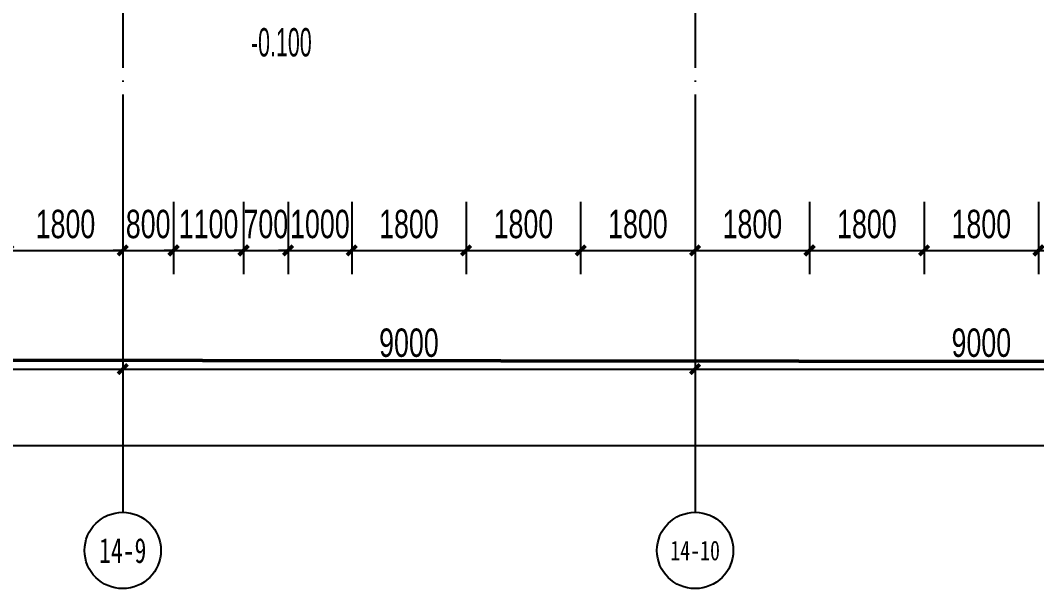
# Model space of a CAD drawing. Extents: x -409435 to 356702, y -107829 to 330904.
# Drawn here: x 66790 to 82770, y -14245 to -5315 of the extents above; entities that cross this region are included whole.
import ezdxf
from ezdxf.enums import TextEntityAlignment as Align
from ezdxf.xclip import XClip

# ---------------------------------------------------------------- set-up
doc = ezdxf.new("R2010")
doc.units = 0
doc.header["$LTSCALE"] = 1000
doc.header["$MEASUREMENT"] = 0
doc.header["$XCLIPFRAME"] = 0
doc.linetypes.add('104-14# 核心筒$0$DOTE', pattern=[2.42, 2, -0.2, 0.02, -0.2])
for name, color, linetype in [('01-标注_尺寸', 124, 'Continuous'), ('02-TEXT_标注', 130, 'Continuous'), ('104-14# 核心筒$0$01-标注_轴线坐标', 132, 'Continuous'), ('104-14# 核心筒$0$A_AXIS-轴线', 36, '104-14# 核心筒$0$DOTE'), ('104-14# 核心筒$0$AXIS_TEXT', 7, 'Continuous'), ('AXIS_TEXT', 7, 'Continuous')]:
    doc.layers.add(name, color=color, linetype=linetype)
doc.layers.add('X-104 14#平面$0$road', color=142, linetype='Continuous', lineweight=50)
doc.styles.add('104-14# 核心筒$0$_TCH_AXIS', font='STXIHEI_0.TTF', dxfattribs={"width": 0.8})
doc.styles.add('104-14# 核心筒$0$_TCH_DIM_T3', font='ros.shx', dxfattribs={"width": 0.705882, "bigfont": 'jd.shx'})
doc.styles.add('_TCH_DIM', font='ros.shx', dxfattribs={"width": 0.8, "height": 2, "bigfont": 'jd.shx'})
doc.styles.add('_TCH_DIM_T3', font='ros.shx', dxfattribs={"width": 0.705882, "bigfont": 'jd.shx'})
doc.styles.add('COMPLEX', font='COMPLEX')
doc.dimstyles.new('104-14# 核心筒$0$_TCH_ARCH&&150', dxfattribs={"dimtxt": 446.25, "dimasz": 150, "dimexe": 375, "dimexo": 450, "dimgap": 189.375, "dimtad": 1, "dimdec": 0, "dimzin": 0, "dimdsep": 46, "dimtxsty": '104-14# 核心筒$0$_TCH_DIM_T3', "dimblk": '104-14# 核心筒$0$_ArchTick', "dimcen": 0.09, "dimclrt": 7, "dimazin": 2, "dimtfac": 1, "dimtdec": 0, "dimtix": 1, "dimtmove": 2, "dimatfit": 3, "dimfxl": 0, "dimtolj": 1, "dimtzin": 0, "dimarcsym": 0})
doc.dimstyles.new('_TCH_ARCH&&150', dxfattribs={"dimtxt": 446.25, "dimasz": 150, "dimexe": 375, "dimexo": 450, "dimgap": 189.375, "dimtad": 1, "dimdec": 0, "dimzin": 0, "dimdsep": 46, "dimtxsty": '_TCH_DIM_T3', "dimblk": 'ARCHTICK', "dimcen": 0.09, "dimclrt": 7, "dimazin": 2, "dimtfac": 1, "dimtdec": 0, "dimtix": 1, "dimtmove": 2, "dimatfit": 3, "dimfxl": 0, "dimtolj": 1, "dimtzin": 0, "dimarcsym": 0})

# ---------------------------------------------------------------- blocks, each defined once
blk = doc.blocks.new('104-14# 核心筒$0$_ArchTick')
at = {"color": 0, "linetype": 'ByBlock', "const_width": 0.4}
blk.add_lwpolyline([(-0.5, -0.5), (0.5, 0.5)], dxfattribs=at)
blk = doc.blocks.new('*D2644')
at = {"layer": '104-14# 核心筒$0$01-标注_轴线坐标', "color": 0, "lineweight": -2, "transparency": 16777216}
for p, q in [((-1359, -8995), (-1359, -12370)), ((116900, -8995), (116900, -12370)), ((-1359, -11995), (116900, -11995))]:
    blk.add_line(p, q, dxfattribs=at)
at = {"layer": 'Defpoints', "color": 0, "transparency": 16777216}
for p in [(-1359, -8545), (116900, -8545), (116900, -11995)]:
    blk.add_point(p, dxfattribs=at)
at = {"layer": '104-14# 核心筒$0$01-标注_轴线坐标', "color": 0, "lineweight": -2, "transparency": 16777216, "xscale": 150, "yscale": 150, "zscale": 150, "rotation": 180}
blk.add_blockref('104-14# 核心筒$0$_ArchTick', (-1359, -11995), dxfattribs=at)
at = {"layer": '104-14# 核心筒$0$01-标注_轴线坐标', "color": 0, "lineweight": -2, "transparency": 16777216, "xscale": 150, "yscale": 150, "zscale": 150}
blk.add_blockref('104-14# 核心筒$0$_ArchTick', (116900, -11995), dxfattribs=at)
at = {"layer": '104-14# 核心筒$0$01-标注_轴线坐标', "color": 7, "transparency": 16777216, "insert": (57771, -11583), "char_height": 446.2, "attachment_point": 5, "style": '104-14# 核心筒$0$_TCH_DIM_T3'}
blk.add_mtext('\\A1;118259', dxfattribs=at)
blk = doc.blocks.new('*D2653')
at = {"layer": '104-14# 核心筒$0$01-标注_轴线坐标', "color": 0, "lineweight": -2, "transparency": 16777216}
for p, q in [((59400, -8995), (59400, -11170)), ((68400, -8995), (68400, -11170)), ((59400, -10795), (68400, -10795))]:
    blk.add_line(p, q, dxfattribs=at)
at = {"layer": 'Defpoints', "color": 0, "transparency": 16777216}
for p in [(59400, -8545), (68400, -8545), (68400, -10795)]:
    blk.add_point(p, dxfattribs=at)
at = {"layer": '104-14# 核心筒$0$01-标注_轴线坐标', "color": 0, "lineweight": -2, "transparency": 16777216, "xscale": 150, "yscale": 150, "zscale": 150, "rotation": 180}
blk.add_blockref('104-14# 核心筒$0$_ArchTick', (59400, -10795), dxfattribs=at)
at = {"layer": '104-14# 核心筒$0$01-标注_轴线坐标', "color": 0, "lineweight": -2, "transparency": 16777216, "xscale": 150, "yscale": 150, "zscale": 150}
blk.add_blockref('104-14# 核心筒$0$_ArchTick', (68400, -10795), dxfattribs=at)
at = {"layer": '104-14# 核心筒$0$01-标注_轴线坐标', "color": 7, "transparency": 16777216, "insert": (63900, -10383), "char_height": 446.2, "attachment_point": 5, "style": '104-14# 核心筒$0$_TCH_DIM_T3'}
blk.add_mtext('\\A1;9000', dxfattribs=at)
blk = doc.blocks.new('*D2654')
at = {"layer": '104-14# 核心筒$0$01-标注_轴线坐标', "color": 0, "lineweight": -2, "transparency": 16777216}
for p, q in [((68400, -8995), (68400, -11170)), ((77400, -8995), (77400, -11170)), ((68400, -10795), (77400, -10795))]:
    blk.add_line(p, q, dxfattribs=at)
at = {"layer": 'Defpoints', "color": 0, "transparency": 16777216}
for p in [(68400, -8545), (77400, -8545), (77400, -10795)]:
    blk.add_point(p, dxfattribs=at)
at = {"layer": '104-14# 核心筒$0$01-标注_轴线坐标', "color": 0, "lineweight": -2, "transparency": 16777216, "xscale": 150, "yscale": 150, "zscale": 150, "rotation": 180}
blk.add_blockref('104-14# 核心筒$0$_ArchTick', (68400, -10795), dxfattribs=at)
at = {"layer": '104-14# 核心筒$0$01-标注_轴线坐标', "color": 0, "lineweight": -2, "transparency": 16777216, "xscale": 150, "yscale": 150, "zscale": 150}
blk.add_blockref('104-14# 核心筒$0$_ArchTick', (77400, -10795), dxfattribs=at)
at = {"layer": '104-14# 核心筒$0$01-标注_轴线坐标', "color": 7, "transparency": 16777216, "insert": (72900, -10383), "char_height": 446.2, "attachment_point": 5, "style": '104-14# 核心筒$0$_TCH_DIM_T3'}
blk.add_mtext('\\A1;9000', dxfattribs=at)
blk = doc.blocks.new('*D2655')
at = {"layer": '104-14# 核心筒$0$01-标注_轴线坐标', "color": 0, "lineweight": -2, "transparency": 16777216}
for p, q in [((77400, -8995), (77400, -11170)), ((86400, -8995), (86400, -11170)), ((77400, -10795), (86400, -10795))]:
    blk.add_line(p, q, dxfattribs=at)
at = {"layer": 'Defpoints', "color": 0, "transparency": 16777216}
for p in [(77400, -8545), (86400, -8545), (86400, -10795)]:
    blk.add_point(p, dxfattribs=at)
at = {"layer": '104-14# 核心筒$0$01-标注_轴线坐标', "color": 0, "lineweight": -2, "transparency": 16777216, "xscale": 150, "yscale": 150, "zscale": 150, "rotation": 180}
blk.add_blockref('104-14# 核心筒$0$_ArchTick', (77400, -10795), dxfattribs=at)
at = {"layer": '104-14# 核心筒$0$01-标注_轴线坐标', "color": 0, "lineweight": -2, "transparency": 16777216, "xscale": 150, "yscale": 150, "zscale": 150}
blk.add_blockref('104-14# 核心筒$0$_ArchTick', (86400, -10795), dxfattribs=at)
at = {"layer": '104-14# 核心筒$0$01-标注_轴线坐标', "color": 7, "transparency": 16777216, "insert": (81900, -10383), "char_height": 446.2, "attachment_point": 5, "style": '104-14# 核心筒$0$_TCH_DIM_T3'}
blk.add_mtext('\\A1;9000', dxfattribs=at)
blk = doc.blocks.new('_AXISO')
blk.add_circle((0, 0), 0.5)
at = {"layer": 'AXIS_TEXT', "style": 'COMPLEX', "width": 1.041667}
blk.add_attdef('A', text='', height=0.56, dxfattribs=at).set_placement((-0.25, -0.28), (0.25, -0.28), align=Align.FIT)
blk = doc.blocks.new('_ArchTick')
at = {"color": 0, "linetype": 'ByBlock', "const_width": 0.4}
blk.add_lwpolyline([(-0.5, -0.5), (0.5, 0.5)], dxfattribs=at)
blk = doc.blocks.new('*D1413')
at = {"layer": '01-标注_尺寸', "color": 0, "lineweight": -2, "transparency": 16777216}
for p, q in [((82800, -8168), (82800, -9305)), ((84600, -8168), (84600, -9305)), ((82800, -8930), (84600, -8930))]:
    blk.add_line(p, q, dxfattribs=at)
at = {"layer": 'Defpoints', "color": 0, "transparency": 16777216}
for p in [(82800, -7718), (84600, -7718), (84600, -8930)]:
    blk.add_point(p, dxfattribs=at)
at = {"layer": '01-标注_尺寸', "color": 0, "lineweight": -2, "transparency": 16777216, "xscale": 150, "yscale": 150, "zscale": 150, "rotation": 180}
blk.add_blockref('_ArchTick', (82800, -8930), dxfattribs=at)
at = {"layer": '01-标注_尺寸', "color": 0, "lineweight": -2, "transparency": 16777216, "xscale": 150, "yscale": 150, "zscale": 150}
blk.add_blockref('_ArchTick', (84600, -8930), dxfattribs=at)
at = {"layer": '01-标注_尺寸', "color": 7, "transparency": 16777216, "insert": (83700, -8518), "char_height": 446.2, "attachment_point": 5, "style": '_TCH_DIM_T3'}
blk.add_mtext('\\A1;1800', dxfattribs=at)
blk = doc.blocks.new('*D1414')
at = {"layer": '01-标注_尺寸', "color": 0, "lineweight": -2, "transparency": 16777216}
for p, q in [((81000, -8168), (81000, -9305)), ((82800, -8168), (82800, -9305)), ((81000, -8930), (82800, -8930))]:
    blk.add_line(p, q, dxfattribs=at)
at = {"layer": 'Defpoints', "color": 0, "transparency": 16777216}
for p in [(81000, -7718), (82800, -7718), (82800, -8930)]:
    blk.add_point(p, dxfattribs=at)
at = {"layer": '01-标注_尺寸', "color": 0, "lineweight": -2, "transparency": 16777216, "xscale": 150, "yscale": 150, "zscale": 150, "rotation": 180}
blk.add_blockref('_ArchTick', (81000, -8930), dxfattribs=at)
at = {"layer": '01-标注_尺寸', "color": 0, "lineweight": -2, "transparency": 16777216, "xscale": 150, "yscale": 150, "zscale": 150}
blk.add_blockref('_ArchTick', (82800, -8930), dxfattribs=at)
at = {"layer": '01-标注_尺寸', "color": 7, "transparency": 16777216, "insert": (81900, -8518), "char_height": 446.2, "attachment_point": 5, "style": '_TCH_DIM_T3'}
blk.add_mtext('\\A1;1800', dxfattribs=at)
blk = doc.blocks.new('*D1415')
at = {"layer": '01-标注_尺寸', "color": 0, "lineweight": -2, "transparency": 16777216}
for p, q in [((79200, -8168), (79200, -9305)), ((81000, -8168), (81000, -9305)), ((79200, -8930), (81000, -8930))]:
    blk.add_line(p, q, dxfattribs=at)
at = {"layer": 'Defpoints', "color": 0, "transparency": 16777216}
for p in [(79200, -7718), (81000, -7718), (81000, -8930)]:
    blk.add_point(p, dxfattribs=at)
at = {"layer": '01-标注_尺寸', "color": 0, "lineweight": -2, "transparency": 16777216, "xscale": 150, "yscale": 150, "zscale": 150, "rotation": 180}
blk.add_blockref('_ArchTick', (79200, -8930), dxfattribs=at)
at = {"layer": '01-标注_尺寸', "color": 0, "lineweight": -2, "transparency": 16777216, "xscale": 150, "yscale": 150, "zscale": 150}
blk.add_blockref('_ArchTick', (81000, -8930), dxfattribs=at)
at = {"layer": '01-标注_尺寸', "color": 7, "transparency": 16777216, "insert": (80100, -8518), "char_height": 446.2, "attachment_point": 5, "style": '_TCH_DIM_T3'}
blk.add_mtext('\\A1;1800', dxfattribs=at)
blk = doc.blocks.new('*D1416')
at = {"layer": '01-标注_尺寸', "color": 0, "lineweight": -2, "transparency": 16777216}
for p, q in [((77400, -8168), (77400, -9305)), ((79200, -8168), (79200, -9305)), ((77400, -8930), (79200, -8930))]:
    blk.add_line(p, q, dxfattribs=at)
at = {"layer": 'Defpoints', "color": 0, "transparency": 16777216}
for p in [(77400, -7718), (79200, -7718), (79200, -8930)]:
    blk.add_point(p, dxfattribs=at)
at = {"layer": '01-标注_尺寸', "color": 0, "lineweight": -2, "transparency": 16777216, "xscale": 150, "yscale": 150, "zscale": 150, "rotation": 180}
blk.add_blockref('_ArchTick', (77400, -8930), dxfattribs=at)
at = {"layer": '01-标注_尺寸', "color": 0, "lineweight": -2, "transparency": 16777216, "xscale": 150, "yscale": 150, "zscale": 150}
blk.add_blockref('_ArchTick', (79200, -8930), dxfattribs=at)
at = {"layer": '01-标注_尺寸', "color": 7, "transparency": 16777216, "insert": (78300, -8518), "char_height": 446.2, "attachment_point": 5, "style": '_TCH_DIM_T3'}
blk.add_mtext('\\A1;1800', dxfattribs=at)
blk = doc.blocks.new('*D1417')
at = {"layer": '01-标注_尺寸', "color": 0, "lineweight": -2, "transparency": 16777216}
for p, q in [((75600, -8168), (75600, -9305)), ((77400, -8168), (77400, -9305)), ((75600, -8930), (77400, -8930))]:
    blk.add_line(p, q, dxfattribs=at)
at = {"layer": 'Defpoints', "color": 0, "transparency": 16777216}
for p in [(75600, -7718), (77400, -7718), (77400, -8930)]:
    blk.add_point(p, dxfattribs=at)
at = {"layer": '01-标注_尺寸', "color": 0, "lineweight": -2, "transparency": 16777216, "xscale": 150, "yscale": 150, "zscale": 150, "rotation": 180}
blk.add_blockref('_ArchTick', (75600, -8930), dxfattribs=at)
at = {"layer": '01-标注_尺寸', "color": 0, "lineweight": -2, "transparency": 16777216, "xscale": 150, "yscale": 150, "zscale": 150}
blk.add_blockref('_ArchTick', (77400, -8930), dxfattribs=at)
at = {"layer": '01-标注_尺寸', "color": 7, "transparency": 16777216, "insert": (76500, -8518), "char_height": 446.2, "attachment_point": 5, "style": '_TCH_DIM_T3'}
blk.add_mtext('\\A1;1800', dxfattribs=at)
blk = doc.blocks.new('*D1418')
at = {"layer": '01-标注_尺寸', "color": 0, "lineweight": -2, "transparency": 16777216}
for p, q in [((73800, -8168), (73800, -9305)), ((75600, -8168), (75600, -9305)), ((73800, -8930), (75600, -8930))]:
    blk.add_line(p, q, dxfattribs=at)
at = {"layer": 'Defpoints', "color": 0, "transparency": 16777216}
for p in [(73800, -7718), (75600, -7718), (75600, -8930)]:
    blk.add_point(p, dxfattribs=at)
at = {"layer": '01-标注_尺寸', "color": 0, "lineweight": -2, "transparency": 16777216, "xscale": 150, "yscale": 150, "zscale": 150, "rotation": 180}
blk.add_blockref('_ArchTick', (73800, -8930), dxfattribs=at)
at = {"layer": '01-标注_尺寸', "color": 0, "lineweight": -2, "transparency": 16777216, "xscale": 150, "yscale": 150, "zscale": 150}
blk.add_blockref('_ArchTick', (75600, -8930), dxfattribs=at)
at = {"layer": '01-标注_尺寸', "color": 7, "transparency": 16777216, "insert": (74700, -8518), "char_height": 446.2, "attachment_point": 5, "style": '_TCH_DIM_T3'}
blk.add_mtext('\\A1;1800', dxfattribs=at)
blk = doc.blocks.new('*D1419')
at = {"layer": '01-标注_尺寸', "color": 0, "lineweight": -2, "transparency": 16777216}
for p, q in [((72000, -8168), (72000, -9305)), ((73800, -8168), (73800, -9305)), ((72000, -8930), (73800, -8930))]:
    blk.add_line(p, q, dxfattribs=at)
at = {"layer": 'Defpoints', "color": 0, "transparency": 16777216}
for p in [(72000, -7718), (73800, -7718), (73800, -8930)]:
    blk.add_point(p, dxfattribs=at)
at = {"layer": '01-标注_尺寸', "color": 0, "lineweight": -2, "transparency": 16777216, "xscale": 150, "yscale": 150, "zscale": 150, "rotation": 180}
blk.add_blockref('_ArchTick', (72000, -8930), dxfattribs=at)
at = {"layer": '01-标注_尺寸', "color": 0, "lineweight": -2, "transparency": 16777216, "xscale": 150, "yscale": 150, "zscale": 150}
blk.add_blockref('_ArchTick', (73800, -8930), dxfattribs=at)
at = {"layer": '01-标注_尺寸', "color": 7, "transparency": 16777216, "insert": (72900, -8518), "char_height": 446.2, "attachment_point": 5, "style": '_TCH_DIM_T3'}
blk.add_mtext('\\A1;1800', dxfattribs=at)
blk = doc.blocks.new('*D1420')
at = {"layer": '01-标注_尺寸', "color": 0, "lineweight": -2, "transparency": 16777216}
for p, q in [((71000, -8168), (71000, -9305)), ((72000, -8168), (72000, -9305)), ((71000, -8930), (70850, -8930)), ((71000, -8930), (72000, -8930)), ((72000, -8930), (72150, -8930))]:
    blk.add_line(p, q, dxfattribs=at)
at = {"layer": 'Defpoints', "color": 0, "transparency": 16777216}
for p in [(71000, -7718), (72000, -7718), (72000, -8930)]:
    blk.add_point(p, dxfattribs=at)
at = {"layer": '01-标注_尺寸', "color": 0, "lineweight": -2, "transparency": 16777216, "xscale": 150, "yscale": 150, "zscale": 150}
blk.add_blockref('_ArchTick', (71000, -8930), dxfattribs=at)
at = {"layer": '01-标注_尺寸', "color": 0, "lineweight": -2, "transparency": 16777216, "xscale": 150, "yscale": 150, "zscale": 150, "rotation": 180}
blk.add_blockref('_ArchTick', (72000, -8930), dxfattribs=at)
at = {"layer": '01-标注_尺寸', "color": 7, "transparency": 16777216, "insert": (71500, -8518), "char_height": 446.2, "attachment_point": 5, "style": '_TCH_DIM_T3'}
blk.add_mtext('\\A1;1000', dxfattribs=at)
blk = doc.blocks.new('*D1421')
at = {"layer": '01-标注_尺寸', "color": 0, "lineweight": -2, "transparency": 16777216}
for p, q in [((70300, -8168), (70300, -9305)), ((71000, -8168), (71000, -9305)), ((70300, -8930), (70150, -8930)), ((70300, -8930), (71000, -8930)), ((71000, -8930), (71150, -8930))]:
    blk.add_line(p, q, dxfattribs=at)
at = {"layer": 'Defpoints', "color": 0, "transparency": 16777216}
for p in [(70300, -7718), (71000, -7718), (71000, -8930)]:
    blk.add_point(p, dxfattribs=at)
at = {"layer": '01-标注_尺寸', "color": 0, "lineweight": -2, "transparency": 16777216, "xscale": 150, "yscale": 150, "zscale": 150}
blk.add_blockref('_ArchTick', (70300, -8930), dxfattribs=at)
at = {"layer": '01-标注_尺寸', "color": 0, "lineweight": -2, "transparency": 16777216, "xscale": 150, "yscale": 150, "zscale": 150, "rotation": 180}
blk.add_blockref('_ArchTick', (71000, -8930), dxfattribs=at)
at = {"layer": '01-标注_尺寸', "color": 7, "transparency": 16777216, "insert": (70650, -8518), "char_height": 446.2, "attachment_point": 5, "style": '_TCH_DIM_T3'}
blk.add_mtext('\\A1;700', dxfattribs=at)
blk = doc.blocks.new('*D1422')
at = {"layer": '01-标注_尺寸', "color": 0, "lineweight": -2, "transparency": 16777216}
for p, q in [((69200, -8168), (69200, -9305)), ((70300, -8168), (70300, -9305)), ((69200, -8930), (69050, -8930)), ((69200, -8930), (70300, -8930)), ((70300, -8930), (70450, -8930))]:
    blk.add_line(p, q, dxfattribs=at)
at = {"layer": 'Defpoints', "color": 0, "transparency": 16777216}
for p in [(69200, -7718), (70300, -7718), (70300, -8930)]:
    blk.add_point(p, dxfattribs=at)
at = {"layer": '01-标注_尺寸', "color": 0, "lineweight": -2, "transparency": 16777216, "xscale": 150, "yscale": 150, "zscale": 150}
blk.add_blockref('_ArchTick', (69200, -8930), dxfattribs=at)
at = {"layer": '01-标注_尺寸', "color": 0, "lineweight": -2, "transparency": 16777216, "xscale": 150, "yscale": 150, "zscale": 150, "rotation": 180}
blk.add_blockref('_ArchTick', (70300, -8930), dxfattribs=at)
at = {"layer": '01-标注_尺寸', "color": 7, "transparency": 16777216, "insert": (69750, -8518), "char_height": 446.2, "attachment_point": 5, "style": '_TCH_DIM_T3'}
blk.add_mtext('\\A1;1100', dxfattribs=at)
blk = doc.blocks.new('*D1423')
at = {"layer": '01-标注_尺寸', "color": 0, "lineweight": -2, "transparency": 16777216}
for p, q in [((68400, -8168), (68400, -9305)), ((69200, -8168), (69200, -9305)), ((68400, -8930), (68250, -8930)), ((68400, -8930), (69200, -8930)), ((69200, -8930), (69350, -8930))]:
    blk.add_line(p, q, dxfattribs=at)
at = {"layer": 'Defpoints', "color": 0, "transparency": 16777216}
for p in [(68400, -7718), (69200, -7718), (69200, -8930)]:
    blk.add_point(p, dxfattribs=at)
at = {"layer": '01-标注_尺寸', "color": 0, "lineweight": -2, "transparency": 16777216, "xscale": 150, "yscale": 150, "zscale": 150}
blk.add_blockref('_ArchTick', (68400, -8930), dxfattribs=at)
at = {"layer": '01-标注_尺寸', "color": 0, "lineweight": -2, "transparency": 16777216, "xscale": 150, "yscale": 150, "zscale": 150, "rotation": 180}
blk.add_blockref('_ArchTick', (69200, -8930), dxfattribs=at)
at = {"layer": '01-标注_尺寸', "color": 7, "transparency": 16777216, "insert": (68800, -8518), "char_height": 446.2, "attachment_point": 5, "style": '_TCH_DIM_T3'}
blk.add_mtext('\\A1;800', dxfattribs=at)
blk = doc.blocks.new('*D1424')
at = {"layer": '01-标注_尺寸', "color": 0, "lineweight": -2, "transparency": 16777216}
for p, q in [((66600, -8168), (66600, -9305)), ((68400, -8168), (68400, -9305)), ((66600, -8930), (68400, -8930))]:
    blk.add_line(p, q, dxfattribs=at)
at = {"layer": 'Defpoints', "color": 0, "transparency": 16777216}
for p in [(66600, -7718), (68400, -7718), (68400, -8930)]:
    blk.add_point(p, dxfattribs=at)
at = {"layer": '01-标注_尺寸', "color": 0, "lineweight": -2, "transparency": 16777216, "xscale": 150, "yscale": 150, "zscale": 150, "rotation": 180}
blk.add_blockref('_ArchTick', (66600, -8930), dxfattribs=at)
at = {"layer": '01-标注_尺寸', "color": 0, "lineweight": -2, "transparency": 16777216, "xscale": 150, "yscale": 150, "zscale": 150}
blk.add_blockref('_ArchTick', (68400, -8930), dxfattribs=at)
at = {"layer": '01-标注_尺寸', "color": 7, "transparency": 16777216, "insert": (67500, -8518), "char_height": 446.2, "attachment_point": 5, "style": '_TCH_DIM_T3'}
blk.add_mtext('\\A1;1800', dxfattribs=at)
blk = doc.blocks.new('104-14# 核心筒')
at = {"layer": '104-14# 核心筒$0$01-标注_轴线坐标'}
for p, q in [((68400, -8545.1), (68400, -13045.1)), ((77400, -8545.1), (77400, -13045.1))]:
    blk.add_line(p, q, dxfattribs=at)
at = {"layer": '104-14# 核心筒$0$A_AXIS-轴线'}
for p, q in [((68400, 54018.4), (68400, -8545.1)), ((77400, 54018.4), (77400, -8545.1))]:
    blk.add_line(p, q, dxfattribs=at)
at = {"layer": '104-14# 核心筒$0$01-标注_轴线坐标'}
ref = blk.add_blockref('_AXISO', (68400, -13645.1), dxfattribs=dict(at, xscale=1200, yscale=1200, zscale=1200))
ref.add_attrib('A', '14-9', dxfattribs={"layer": '104-14# 核心筒$0$AXIS_TEXT', "height": 391.53, "style": '104-14# 核心筒$0$_TCH_AXIS', "width": 0.888862}).set_placement((68028.4, -13840.9), (68771.6, -13840.9), align=Align.FIT)
ref = blk.add_blockref('_AXISO', (77400, -13645.1), dxfattribs=dict(at, xscale=1200, yscale=1200, zscale=1200))
ref.add_attrib('A', '14-10', dxfattribs={"layer": '104-14# 核心筒$0$AXIS_TEXT', "height": 309.95, "style": '104-14# 核心筒$0$_TCH_AXIS', "width": 0.923061}).set_placement((77009.6, -13800.1), (77790.4, -13800.1), align=Align.FIT)
for p1, p2, distance, picture, middle in [((-1359, -8545.1), (116900.2, -8545.1), -3450, '*D2644', (57770.6, -11582.6)), ((59400, -8545.1), (68400, -8545.1), -2250, '*D2653', (63900, -10382.6)), ((68400, -8545.1), (77400, -8545.1), -2250, '*D2654', (72900, -10382.6)), ((77400, -8545.1), (86400, -8545.1), -2250, '*D2655', (81900, -10382.6))]:
    dim = blk.add_aligned_dim(p1=p1, p2=p2, distance=distance, dimstyle='104-14# 核心筒$0$_TCH_ARCH&&150', dxfattribs=at)
    dim.commit()
    dim.dimension.update_dxf_attribs({"geometry": picture, "text_midpoint": middle})
blk = doc.blocks.new('X-104 14#平面')
at = {"layer": 'X-104 14#平面$0$road', "flags": 128}
blk.add_lwpolyline([(116535.3, -10713.9), (46213.8, -10634.9)], dxfattribs=at)
ref = blk.add_blockref('104-14# 核心筒', (0, 0))
XClip(ref).set_block_clipping_path([(-38664.3623821461, -25500), (139216.5485069363, 330900)])

msp = doc.modelspace()

# ---------------------------------------------------------------- block references
msp.add_blockref('X-104 14#平面', (0, 0))

# ---------------------------------------------------------------- texts
at = {"layer": '02-TEXT_标注', "style": '_TCH_DIM', "width": 0.564706}
msp.add_text('-0.100', height=446.25, dxfattribs=at).set_placement((70416, -5882.5))

# ---------------------------------------------------------------- dimensions: what is measured, and where the dimension line sits
at = {"layer": '01-标注_尺寸'}
for p1, p2, picture, middle in [((66600, -7717.8), (68400, -7717.8), '*D1424', (67500, -8517.7)), ((68400, -7717.8), (69200, -7717.8), '*D1423', (68800, -8517.7)), ((69200, -7717.8), (70300, -7717.8), '*D1422', (69750, -8517.7)), ((70300, -7717.8), (71000, -7717.8), '*D1421', (70650, -8517.7)), ((71000, -7717.8), (72000, -7717.8), '*D1420', (71500, -8517.7)), ((72000, -7717.8), (73800, -7717.8), '*D1419', (72900, -8517.7)), ((73800, -7717.8), (75600, -7717.8), '*D1418', (74700, -8517.7)), ((75600, -7717.8), (77400, -7717.8), '*D1417', (76500, -8517.7)), ((77400, -7717.8), (79200, -7717.8), '*D1416', (78300, -8517.7)), ((79200, -7717.8), (81000, -7717.8), '*D1415', (80100, -8517.7)), ((81000, -7717.8), (82800, -7717.8), '*D1414', (81900, -8517.7)), ((82800, -7717.8), (84600, -7717.8), '*D1413', (83700, -8517.7))]:
    dim = msp.add_aligned_dim(p1=p1, p2=p2, distance=-1212.5, dimstyle='_TCH_ARCH&&150', dxfattribs=at)
    dim.commit()
    dim.dimension.update_dxf_attribs({"geometry": picture, "text_midpoint": middle})

doc.saveas('drawing.dxf')
